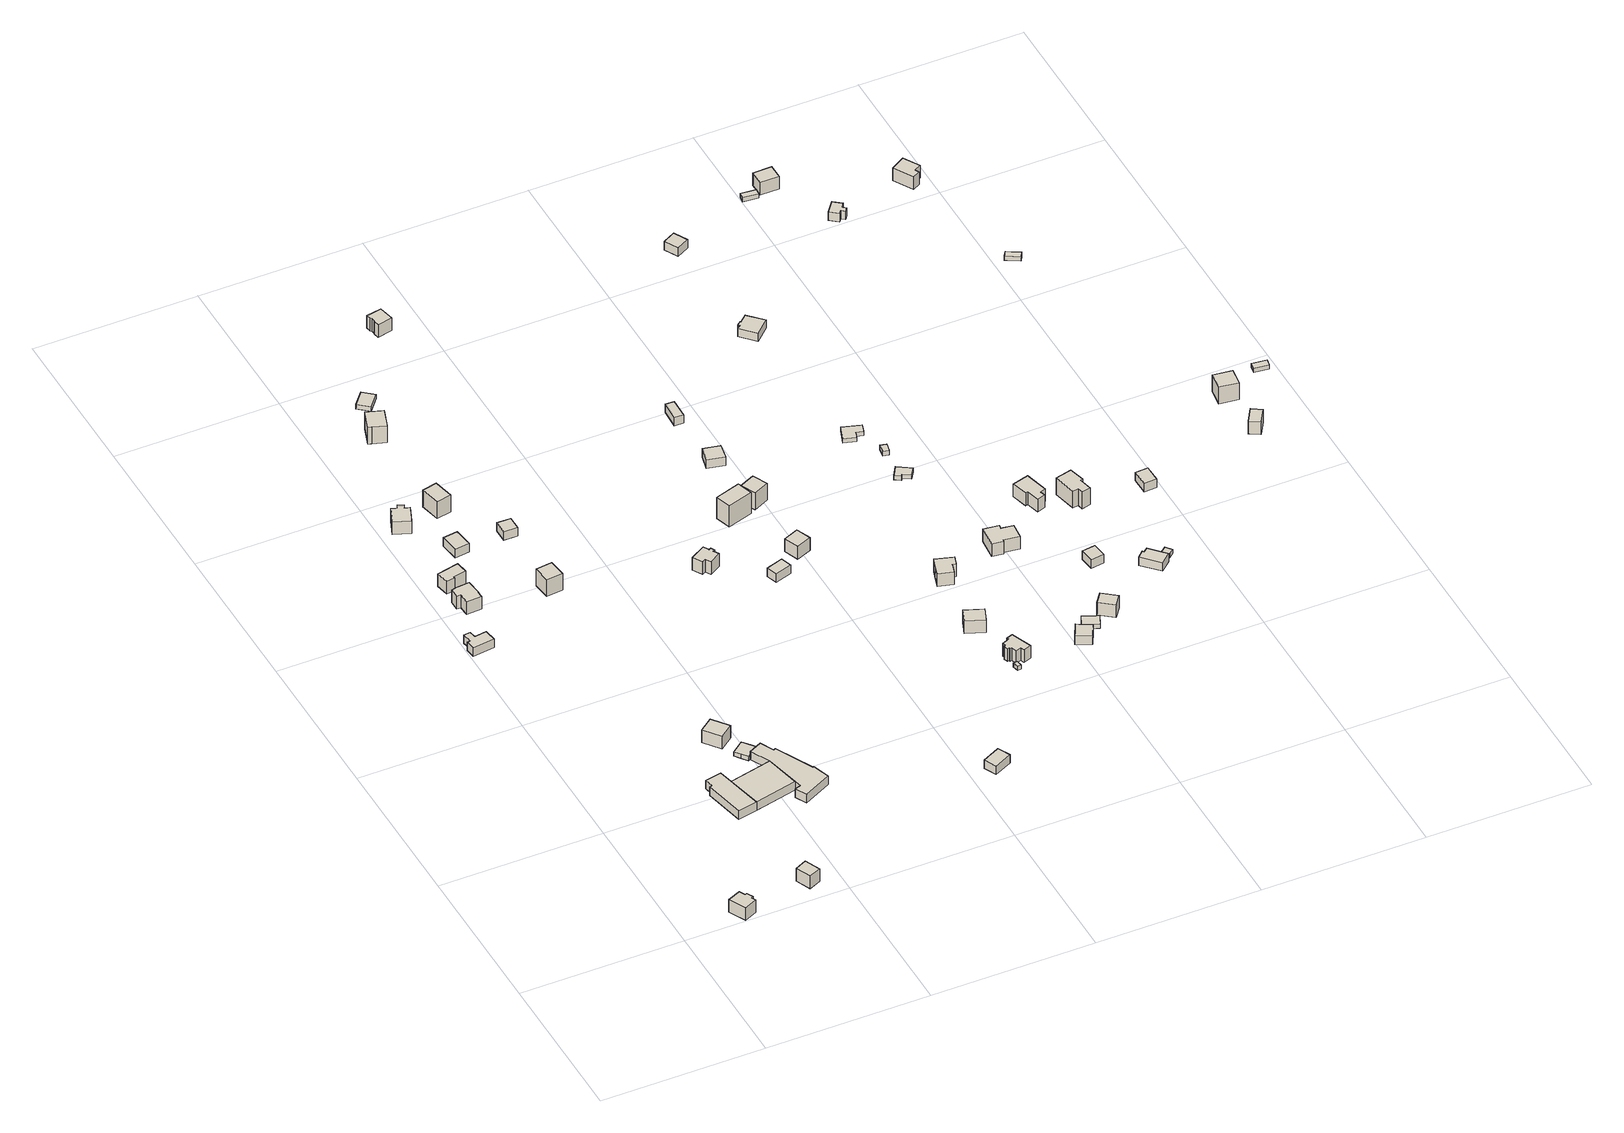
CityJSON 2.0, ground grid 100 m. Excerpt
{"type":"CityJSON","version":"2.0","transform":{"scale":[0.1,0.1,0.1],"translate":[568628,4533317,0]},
"CityObjects":{
"building1":{"type":"Building","geometry":[{"type":"MultiSurface","lod":"1","boundaries":[[[0,1,2,3,4,5,6,7]],[[0,7,8,9]],[[7,6,10,8]],[[6,5,11,10]],[[5,4,12,11]],[[4,3,13,12]],[[3,2,14,13]],[[2,1,15,14]],[[1,0,9,15]],[[9,8,10,11,12,13,14,15]]]}]},
"building2":{"type":"Building","geometry":[{"type":"MultiSurface","lod":"1","boundaries":[[[16,17,18,19]],[[16,19,20,21]],[[19,18,22,20]],[[18,17,23,22]],[[17,16,21,23]],[[21,20,22,23]]]}]},
"building3":{"type":"Building","geometry":[{"type":"MultiSurface","lod":"1","boundaries":[[[24,25,26,27,28,29,30,31]],[[24,31,32,33]],[[31,30,34,32]],[[30,29,35,34]],[[29,28,36,35]],[[28,27,37,36]],[[27,26,38,37]],[[26,25,39,38]],[[25,24,33,39]],[[33,32,34,35,36,37,38,39]]]}]},
"building4":{"type":"Building","geometry":[{"type":"MultiSurface","lod":"1","boundaries":[[[40,41,42,43,44,45,46]],[[40,46,47,48]],[[46,45,49,47]],[[45,44,50,49]],[[44,43,51,50]],[[43,42,52,51]],[[42,41,53,52]],[[41,40,48,53]],[[48,47,49,50,51,52,53]]]}]},
"building5":{"type":"Building","geometry":[{"type":"MultiSurface","lod":"1","boundaries":[[[54,55,56,57,58,59,60,61,62]],[[54,62,63,64]],[[62,61,65,63]],[[61,60,66,65]],[[60,59,67,66]],[[59,58,68,67]],[[58,57,69,68]],[[57,56,70,69]],[[56,55,71,70]],[[55,54,64,71]],[[64,63,65,66,67,68,69,70,71]]]}]},
"building6":{"type":"Building","geometry":[{"type":"MultiSurface","lod":"1","boundaries":[[[72,73,74,75,76,77]],[[72,77,78,79]],[[77,76,80,78]],[[76,75,81,80]],[[75,74,82,81]],[[74,73,83,82]],[[73,72,79,83]],[[79,78,80,81,82,83]]]}]},
"building7":{"type":"Building","geometry":[{"type":"MultiSurface","lod":"1","boundaries":[[[84,85,41,40]],[[84,40,48,86]],[[40,41,53,48]],[[41,85,87,53]],[[85,84,86,87]],[[86,48,53,87]]]}]},
"building8":{"type":"Building","geometry":[{"type":"MultiSurface","lod":"1","boundaries":[[[88,89,90,91,92,93,94,95]],[[88,95,96,97]],[[95,94,98,96]],[[94,93,99,98]],[[93,92,100,99]],[[92,91,101,100]],[[91,90,102,101]],[[90,89,103,102]],[[89,88,97,103]],[[97,96,98,99,100,101,102,103]]]}]},
"building9":{"type":"Building","geometry":[{"type":"MultiSurface","lod":"1","boundaries":[[[104,105,106,107]],[[104,107,108,109]],[[107,106,110,108]],[[106,105,111,110]],[[105,104,109,111]],[[109,108,110,111]]]}]},
"building10":{"type":"Building","geometry":[{"type":"MultiSurface","lod":"1","boundaries":[[[112,113,114,115,116,117]],[[112,117,118,119]],[[117,116,120,118]],[[116,115,121,120]],[[115,114,122,121]],[[114,113,123,122]],[[113,112,119,123]],[[119,118,120,121,122,123]]]}]},
"building11":{"type":"Building","geometry":[{"type":"MultiSurface","lod":"1","boundaries":[[[124,125,126,127]],[[124,127,128,129]],[[127,126,130,128]],[[126,125,131,130]],[[125,124,129,131]],[[129,128,130,131]]]}]},
"building12":{"type":"Building","geometry":[{"type":"MultiSurface","lod":"1","boundaries":[[[132,133,134,135,136,137,138,85,84,139,140,141]],[[132,141,142,143]],[[141,140,144,142]],[[140,139,145,144]],[[139,84,86,145]],[[84,85,87,86]],[[85,138,146,87]],[[138,137,147,146]],[[137,136,148,147]],[[136,135,149,148]],[[135,134,150,149]],[[134,133,151,150]],[[133,132,143,151]],[[143,142,144,145,86,87,146,147,148,149,150,151]]]}]},
"building13":{"type":"Building","geometry":[{"type":"MultiSurface","lod":"1","boundaries":[[[152,153,154,155]],[[152,155,156,157]],[[155,154,158,156]],[[154,153,159,158]],[[153,152,157,159]],[[157,156,158,159]]]}]},
"building14":{"type":"Building","geometry":[{"type":"MultiSurface","lod":"1","boundaries":[[[160,161,162,163]],[[160,163,164,165]],[[163,162,166,164]],[[162,161,167,166]],[[161,160,165,167]],[[165,164,166,167]]]}]},
"building15":{"type":"Building","geometry":[{"type":"MultiSurface","lod":"1","boundaries":[[[168,169,170,171]],[[168,171,172,173]],[[171,170,174,172]],[[170,169,175,174]],[[169,168,173,175]],[[173,172,174,175]]]}]},
"building16":{"type":"Building","geometry":[{"type":"MultiSurface","lod":"1","boundaries":[[[176,177,178,179,180]],[[176,180,181,182]],[[180,179,183,181]],[[179,178,184,183]],[[178,177,185,184]],[[177,176,182,185]],[[182,181,183,184,185]]]}]},
"building17":{"type":"Building","geometry":[{"type":"MultiSurface","lod":"1","boundaries":[[[186,187,188,189]],[[186,189,190,191]],[[189,188,192,190]],[[188,187,193,192]],[[187,186,191,193]],[[191,190,192,193]]]}]},
"building18":{"type":"Building","geometry":[{"type":"MultiSurface","lod":"1","boundaries":[[[194,195,196,197,198,199,200,201,202,203]],[[194,203,204,205]],[[203,202,206,204]],[[202,201,207,206]],[[201,200,208,207]],[[200,199,209,208]],[[199,198,210,209]],[[198,197,211,210]],[[197,196,212,211]],[[196,195,213,212]],[[195,194,205,213]],[[205,204,206,207,208,209,210,211,212,213]]]}]},
"building19":{"type":"Building","geometry":[{"type":"MultiSurface","lod":"1","boundaries":[[[214,215,216,217,218]],[[214,218,219,220]],[[218,217,221,219]],[[217,216,222,221]],[[216,215,223,222]],[[215,214,220,223]],[[220,219,221,222,223]]]}]},
"building20":{"type":"Building","geometry":[{"type":"MultiSurface","lod":"1","boundaries":[[[224,225,226,227,228,229,230,231]],[[224,231,232,233]],[[231,230,234,232]],[[230,229,235,234]],[[229,228,236,235]],[[228,227,237,236]],[[227,226,238,237]],[[226,225,239,238]],[[225,224,233,239]],[[233,232,234,235,236,237,238,239]]]}]},
"building21":{"type":"Building","geometry":[{"type":"MultiSurface","lod":"1","boundaries":[[[240,241,242,243]],[[240,243,244,245]],[[243,242,246,244]],[[242,241,247,246]],[[241,240,245,247]],[[245,244,246,247]]]}]},
"building22":{"type":"Building","geometry":[{"type":"MultiSurface","lod":"1","boundaries":[[[248,249,250,251]],[[248,251,252,253]],[[251,250,254,252]],[[250,249,255,254]],[[249,248,253,255]],[[253,252,254,255]]]}]},
"building23":{"type":"Building","geometry":[{"type":"MultiSurface","lod":"1","boundaries":[[[256,257,258,259]],[[256,259,260,261]],[[259,258,262,260]],[[258,257,263,262]],[[257,256,261,263]],[[261,260,262,263]]]}]},
"building24":{"type":"Building","geometry":[{"type":"MultiSurface","lod":"1","boundaries":[[[264,265,266,267]],[[264,267,268,269]],[[267,266,270,268]],[[266,265,271,270]],[[265,264,269,271]],[[269,268,270,271]]]}]},
"building25":{"type":"Building","geometry":[{"type":"MultiSurface","lod":"1","boundaries":[[[272,273,274,275]],[[272,275,276,277]],[[275,274,278,276]],[[274,273,279,278]],[[273,272,277,279]],[[277,276,278,279]]]}]},
"building26":{"type":"Building","geometry":[{"type":"MultiSurface","lod":"1","boundaries":[[[280,281,282,283]],[[280,283,284,285]],[[283,282,286,284]],[[282,281,287,286]],[[281,280,285,287]],[[285,284,286,287]]]}]},
"building27":{"type":"Building","geometry":[{"type":"MultiSurface","lod":"1","boundaries":[[[288,289,290,291]],[[288,291,292,293]],[[291,290,294,292]],[[290,289,295,294]],[[289,288,293,295]],[[293,292,294,295]]]}]},
"building28":{"type":"Building","geometry":[{"type":"MultiSurface","lod":"1","boundaries":[[[296,297,298,299]],[[296,299,300,301]],[[299,298,302,300]],[[298,297,303,302]],[[297,296,301,303]],[[301,300,302,303]]]}]},
"building29":{"type":"Building","geometry":[{"type":"MultiSurface","lod":"1","boundaries":[[[304,305,306,307,308,309,310,311,312,313,314,315,316,317,318,319]],[[304,319,320,321]],[[319,318,322,320]],[[318,317,323,322]],[[317,316,324,323]],[[316,315,325,324]],[[315,314,326,325]],[[314,313,327,326]],[[313,312,328,327]],[[312,311,329,328]],[[311,310,330,329]],[[310,309,331,330]],[[309,308,332,331]],[[308,307,333,332]],[[307,306,334,333]],[[306,305,335,334]],[[305,304,321,335]],[[321,320,322,323,324,325,326,327,328,329,330,331,332,333,334,335]]]}]},
"building30":{"type":"Building","geometry":[{"type":"MultiSurface","lod":"1","boundaries":[[[336,337,338,339,340,341,342]],[[336,342,343,344]],[[342,341,345,343]],[[341,340,346,345]],[[340,339,347,346]],[[339,338,348,347]],[[338,337,349,348]],[[337,336,344,349]],[[344,343,345,346,347,348,349]]]}]},
"building31":{"type":"Building","geometry":[{"type":"MultiSurface","lod":"1","boundaries":[[[350,351,352,353]],[[350,353,354,355]],[[353,352,356,354]],[[352,351,357,356]],[[351,350,355,357]],[[355,354,356,357]]]}]},
"building32":{"type":"Building","geometry":[{"type":"MultiSurface","lod":"1","boundaries":[[[358,359,360,361]],[[358,361,362,363]],[[361,360,364,362]],[[360,359,365,364]],[[359,358,363,365]],[[363,362,364,365]]]}]},
"building33":{"type":"Building","geometry":[{"type":"MultiSurface","lod":"1","boundaries":[[[366,367,368,369,370,371,372,373]],[[366,373,374,375]],[[373,372,376,374]],[[372,371,377,376]],[[371,370,378,377]],[[370,369,379,378]],[[369,368,380,379]],[[368,367,381,380]],[[367,366,375,381]],[[375,374,376,377,378,379,380,381]]]}]},
"building34":{"type":"Building","geometry":[{"type":"MultiSurface","lod":"1","boundaries":[[[382,383,384,385,386,387]],[[382,387,388,389]],[[387,386,390,388]],[[386,385,391,390]],[[385,384,392,391]],[[384,383,393,392]],[[383,382,389,393]],[[389,388,390,391,392,393]]]}]},
"building35":{"type":"Building","geometry":[{"type":"MultiSurface","lod":"1","boundaries":[[[394,395,396,397,398,399]],[[394,399,400,401]],[[399,398,402,400]],[[398,397,403,402]],[[397,396,404,403]],[[396,395,405,404]],[[395,394,401,405]],[[401,400,402,403,404,405]]]}]},
"building36":{"type":"Building","geometry":[{"type":"MultiSurface","lod":"1","boundaries":[[[406,407,408,409]],[[406,409,410,411]],[[409,408,412,410]],[[408,407,413,412]],[[407,406,411,413]],[[411,410,412,413]]]}]},
"building37":{"type":"Building","geometry":[{"type":"MultiSurface","lod":"1","boundaries":[[[414,415,416,417]],[[414,417,418,419]],[[417,416,420,418]],[[416,415,421,420]],[[415,414,419,421]],[[419,418,420,421]]]}]},
"building38":{"type":"Building","geometry":[{"type":"MultiSurface","lod":"1","boundaries":[[[422,423,424,425,426,427,428,429]],[[422,429,430,431]],[[429,428,432,430]],[[428,427,433,432]],[[427,426,434,433]],[[426,425,435,434]],[[425,424,436,435]],[[424,423,437,436]],[[423,422,431,437]],[[431,430,432,433,434,435,436,437]]]}]},
"building39":{"type":"Building","geometry":[{"type":"MultiSurface","lod":"1","boundaries":[[[438,439,440,441]],[[438,441,442,443]],[[441,440,444,442]],[[440,439,445,444]],[[439,438,443,445]],[[443,442,444,445]]]}]},
"building40":{"type":"Building","geometry":[{"type":"MultiSurface","lod":"1","boundaries":[[[446,447,448,449,450,451,452,453]],[[446,453,454,455]],[[453,452,456,454]],[[452,451,457,456]],[[451,450,458,457]],[[450,449,459,458]],[[449,448,460,459]],[[448,447,461,460]],[[447,446,455,461]],[[455,454,456,457,458,459,460,461]]]}]},
"building41":{"type":"Building","geometry":[{"type":"MultiSurface","lod":"1","boundaries":[[[462,463,464,465]],[[462,465,466,467]],[[465,464,468,466]],[[464,463,469,468]],[[463,462,467,469]],[[467,466,468,469]]]}]},
"building42":{"type":"Building","geometry":[{"type":"MultiSurface","lod":"1","boundaries":[[[470,471,472,473,474,475]],[[470,475,476,477]],[[475,474,478,476]],[[474,473,479,478]],[[473,472,480,479]],[[472,471,481,480]],[[471,470,477,481]],[[477,476,478,479,480,481]]]}]},
"building43":{"type":"Building","geometry":[{"type":"MultiSurface","lod":"1","boundaries":[[[482,483,484,485,486,487,488,489]],[[482,489,490,491]],[[489,488,492,490]],[[488,487,493,492]],[[487,486,494,493]],[[486,485,495,494]],[[485,484,496,495]],[[484,483,497,496]],[[483,482,491,497]],[[491,490,492,493,494,495,496,497]]]}]},
"building44":{"type":"Building","geometry":[{"type":"MultiSurface","lod":"1","boundaries":[[[498,499,500,501,502,503]],[[498,503,504,505]],[[503,502,506,504]],[[502,501,507,506]],[[501,500,508,507]],[[500,499,509,508]],[[499,498,505,509]],[[505,504,506,507,508,509]]]}]},
"building45":{"type":"Building","geometry":[{"type":"MultiSurface","lod":"1","boundaries":[[[510,511,512,513]],[[510,513,514,515]],[[513,512,516,514]],[[512,511,517,516]],[[511,510,515,517]],[[515,514,516,517]]]}]},
"building46":{"type":"Building","geometry":[{"type":"MultiSurface","lod":"1","boundaries":[[[518,519,520,521]],[[518,521,522,523]],[[521,520,524,522]],[[520,519,525,524]],[[519,518,523,525]],[[523,522,524,525]]]}]},
"building47":{"type":"Building","geometry":[{"type":"MultiSurface","lod":"1","boundaries":[[[526,527,528,529]],[[526,529,530,531]],[[529,528,532,530]],[[528,527,533,532]],[[527,526,531,533]],[[531,530,532,533]]]}]},
"building48":{"type":"Building","geometry":[{"type":"MultiSurface","lod":"1","boundaries":[[[534,535,536,537,538,539,540,541]],[[534,541,542,543]],[[541,540,544,542]],[[540,539,545,544]],[[539,538,546,545]],[[538,537,547,546]],[[537,536,548,547]],[[536,535,549,548]],[[535,534,543,549]],[[543,542,544,545,546,547,548,549]]]}]},
"building49":{"type":"Building","geometry":[{"type":"MultiSurface","lod":"1","boundaries":[[[550,551,552,553]],[[550,553,554,555]],[[553,552,556,554]],[[552,551,557,556]],[[551,550,555,557]],[[555,554,556,557]]]}]},
"building50":{"type":"Building","geometry":[{"type":"MultiSurface","lod":"1","boundaries":[[[558,559,560,561]],[[558,561,562,563]],[[561,560,564,562]],[[560,559,565,564]],[[559,558,563,565]],[[563,562,564,565]]]}]},
"building51":{"type":"Building","geometry":[{"type":"MultiSurface","lod":"1","boundaries":[[[566,567,568,569,570,571]],[[566,571,572,573]],[[571,570,574,572]],[[570,569,575,574]],[[569,568,576,575]],[[568,567,577,576]],[[567,566,573,577]],[[573,572,574,575,576,577]]]}]},
"building52":{"type":"Building","geometry":[{"type":"MultiSurface","lod":"1","boundaries":[[[578,579,580,581]],[[578,581,582,583]],[[581,580,584,582]],[[580,579,585,584]],[[579,578,583,585]],[[583,582,584,585]]]}]},
"building53":{"type":"Building","geometry":[{"type":"MultiSurface","lod":"1","boundaries":[[[586,587,588,589]],[[586,589,590,591]],[[589,588,592,590]],[[588,587,593,592]],[[587,586,591,593]],[[591,590,592,593]]]}]}
},
"vertices":[
[322,108,0],[403,143,0],[420,108,0],[432,112,0],[453,71,0],[440,66,0],[454,42,0],[375,5,0],[375,5,90],[322,108,90],[454,42,90],[440,66,90],[453,71,90],[432,112,90],[420,108,90],[403,143,90],
[805,89,0],[765,181,0],[838,215,0],[878,122,0],[878,122,90],[805,89,90],[838,215,90],[765,181,90],
[18,2637,0],[10,2697,0],[30,2700,0],[20,2760,0],[60,2764,0],[68,2722,0],[141,2732,0],[153,2656,0],[153,2656,60],[18,2637,60],[141,2732,60],[68,2722,60],[60,2764,60],[20,2760,60],[30,2700,60],[10,2697,60],
[784,1022,0],[832,805,0],[712,781,0],[659,1029,0],[675,1035,0],[664,1090,0],[764,1110,0],[764,1110,60],[784,1022,60],[664,1090,60],[675,1035,60],[659,1029,60],[712,781,60],[832,805,60],
[110,3033,0],[111,3094,0],[144,3103,0],[224,3110,0],[234,3012,0],[230,3012,0],[233,2974,0],[140,2967,0],[137,3033,0],[137,3033,90],[110,3033,90],[140,2967,90],[233,2974,90],[230,3012,90],[234,3012,90],[224,3110,90],[144,3103,90],[111,3094,90],
[119,3169,0],[103,3249,0],[236,3277,0],[249,3203,0],[168,3187,0],[170,3179,0],[170,3179,90],[119,3169,90],[168,3187,90],[249,3203,90],[236,3277,90],[103,3249,90],
[1048,1083,0],[1095,866,0],[1048,1083,60],[1095,866,60],
[71,3746,0],[113,3853,0],[148,3839,0],[158,3861,0],[191,3845,0],[182,3824,0],[212,3813,0],[169,3707,0],[169,3707,90],[71,3746,90],[212,3813,90],[182,3824,90],[191,3845,90],[158,3861,90],[148,3839,90],[113,3853,90],
[972,1410,0],[890,1347,0],[814,1446,0],[896,1507,0],[896,1507,90],[972,1410,90],[814,1446,90],[890,1347,90],
[922,1268,0],[994,1325,0],[1028,1282,0],[1051,1252,0],[976,1196,0],[948,1233,0],[948,1233,30],[922,1268,30],[976,1196,30],[1051,1252,30],[1028,1282,30],[994,1325,30],
[277,3538,0],[367,3550,0],[384,3433,0],[292,3419,0],[292,3419,60],[277,3538,60],[384,3433,60],[367,3550,60],
[1122,1163,0],[1236,931,0],[1242,934,0],[1278,828,0],[1104,741,0],[1068,811,0],[1107,824,0],[989,1200,0],[1067,1238,0],[1109,1155,0],[1109,1155,60],[1122,1163,60],[1067,1238,60],[989,1200,60],[1107,824,60],[1068,811,60],[1104,741,60],[1278,828,60],[1242,934,60],[1236,931,60],
[348,3758,0],[323,3881,0],[413,3901,0],[441,3776,0],[441,3776,120],[348,3758,120],[413,3901,120],[323,3881,120],
[584,3018,0],[684,3030,0],[697,2922,0],[597,2910,0],[597,2910,120],[584,3018,120],[697,2922,120],[684,3030,120],
[594,3437,0],[594,3522,0],[678,3522,0],[678,3436,0],[678,3436,60],[594,3437,60],[678,3522,60],[594,3522,60],
[327,4606,0],[427,4572,0],[386,4448,0],[305,4477,0],[286,4483,0],[286,4483,120],[327,4606,120],[305,4477,120],[386,4448,120],[427,4572,120],
[493,4805,0],[422,4721,0],[357,4776,0],[428,4860,0],[428,4860,30],[493,4805,30],[357,4776,30],[422,4721,30],
[1528,2787,0],[1540,2765,0],[1530,2759,0],[1550,2725,0],[1479,2684,0],[1460,2715,0],[1439,2703,0],[1403,2762,0],[1496,2816,0],[1517,2780,0],[1517,2780,90],[1528,2787,90],[1496,2816,90],[1403,2762,90],[1439,2703,90],[1460,2715,90],[1479,2684,90],[1550,2725,90],[1530,2759,90],[1540,2765,90],
[2243,553,0],[2133,499,0],[2098,575,0],[2146,599,0],[2207,629,0],[2207,629,60],[2243,553,60],[2146,599,60],[2098,575,60],[2133,499,60],
[708,5355,0],[801,5373,0],[821,5279,0],[728,5259,0],[721,5293,0],[725,5298,0],[720,5321,0],[714,5325,0],[714,5325,90],[708,5355,90],[720,5321,90],[725,5298,90],[721,5293,90],[728,5259,90],[821,5279,90],[801,5373,90],
[1850,2569,0],[1872,2501,0],[1768,2467,0],[1745,2534,0],[1745,2534,60],[1850,2569,60],[1768,2467,60],[1872,2501,60],
[1900,3045,0],[1743,2996,0],[1713,3092,0],[1869,3141,0],[1869,3141,150],[1900,3045,150],[1713,3092,150],[1743,2996,150],
[2051,2628,0],[1958,2590,0],[1923,2681,0],[2016,2719,0],[2016,2719,90],[2051,2628,90],[1923,2681,90],[1958,2590,90],
[1890,3153,0],[1985,3197,0],[2027,3107,0],[1932,3063,0],[1932,3063,120],[1890,3153,120],[2027,3107,120],[1985,3197,120],
[1971,3565,0],[1953,3466,0],[1847,3491,0],[1868,3587,0],[1868,3587,60],[1971,3565,60],[1847,3491,60],[1953,3466,60],
[2637,1268,0],[2644,1230,0],[2621,1227,0],[2613,1265,0],[2613,1265,30],[2637,1268,30],[2621,1227,30],[2644,1230,30],
[1905,4007,0],[1902,3884,0],[1848,3886,0],[1853,4008,0],[1853,4008,60],[1905,4007,60],[1848,3886,60],[1902,3884,60],
[2607,1589,0],[2495,1634,0],[2530,1721,0],[2642,1676,0],[2642,1676,90],[2607,1589,90],[2530,1721,90],[2495,1634,90],
[2642,1404,0],[2680,1418,0],[2730,1290,0],[2681,1273,0],[2672,1298,0],[2641,1286,0],[2629,1318,0],[2619,1316,0],[2616,1323,0],[2606,1320,0],[2597,1345,0],[2601,1346,0],[2599,1352,0],[2608,1354,0],[2602,1375,0],[2646,1392,0],[2646,1392,90],[2642,1404,90],[2602,1375,90],[2608,1354,90],[2599,1352,90],[2601,1346,90],[2597,1345,90],[2606,1320,90],[2616,1323,90],[2619,1316,90],[2629,1318,90],[2641,1286,90],[2672,1298,90],[2681,1273,90],[2730,1290,90],[2680,1418,90],
[2538,2053,0],[2559,2116,0],[2577,2172,0],[2685,2138,0],[2668,2081,0],[2646,2087,0],[2628,2026,0],[2628,2026,90],[2538,2053,90],[2646,2087,90],[2668,2081,90],[2685,2138,90],[2577,2172,90],[2559,2116,90],
[3042,1377,0],[3128,1332,0],[3082,1244,0],[2996,1287,0],[2996,1287,60],[3042,1377,60],[3082,1244,60],[3128,1332,60],
[3208,1414,0],[3179,1348,0],[3088,1389,0],[3117,1454,0],[3117,1454,30],[3208,1414,30],[3088,1389,30],[3179,1348,30],
[3080,2134,0],[2985,2149,0],[2983,2137,0],[2913,2146,0],[2926,2280,0],[3019,2268,0],[3017,2243,0],[3090,2233,0],[3090,2233,90],[3080,2134,90],[3017,2243,90],[3019,2268,90],[2926,2280,90],[2913,2146,90],[2983,2137,90],[2985,2149,90],
[2755,2934,0],[2720,2956,0],[2760,3020,0],[2842,2968,0],[2810,2917,0],[2762,2946,0],[2762,2946,30],[2755,2934,30],[2810,2917,30],[2842,2968,30],[2760,3020,30],[2720,2956,30],
[2605,3355,0],[2640,3448,0],[2752,3412,0],[2735,3361,0],[2693,3372,0],[2679,3332,0],[2679,3332,30],[2605,3355,30],[2693,3372,30],[2735,3361,30],[2752,3412,30],[2640,3448,30],
[3262,1520,0],[3347,1454,0],[3297,1389,0],[3212,1455,0],[3212,1455,90],[3262,1520,90],[3297,1389,90],[3347,1454,90],
[2753,3162,0],[2762,3218,0],[2802,3210,0],[2790,3154,0],[2790,3154,30],[2753,3162,30],[2802,3210,30],[2762,3218,30],
[2656,4398,0],[2566,4317,0],[2485,4403,0],[2507,4419,0],[2499,4429,0],[2522,4450,0],[2526,4446,0],[2569,4484,0],[2569,4484,60],[2656,4398,60],[2526,4446,60],[2522,4450,60],[2499,4429,60],[2507,4419,60],[2485,4403,60],[2566,4317,60],
[3355,1819,0],[3345,1909,0],[3428,1920,0],[3438,1830,0],[3438,1830,60],[3355,1819,60],[3428,1920,60],[3345,1909,60],
[3239,2544,0],[3340,2572,0],[3378,2430,0],[3344,2418,0],[3354,2386,0],[3302,2371,0],[3280,2450,0],[3266,2446,0],[3266,2446,90],[3239,2544,90],[3280,2450,90],[3302,2371,90],[3354,2386,90],[3344,2418,90],[3378,2430,90],[3340,2572,90],
[2567,5188,0],[2490,5148,0],[2445,5230,0],[2523,5272,0],[2523,5272,60],[2567,5188,60],[2445,5230,60],[2490,5148,60],
[3695,1626,0],[3598,1726,0],[3636,1763,0],[3646,1754,0],[3670,1775,0],[3757,1683,0],[3757,1683,60],[3695,1626,60],[3670,1775,60],[3646,1754,60],[3636,1763,60],[3598,1726,60],
[3489,2315,0],[3456,2456,0],[3557,2480,0],[3582,2383,0],[3568,2379,0],[3585,2300,0],[3531,2287,0],[3523,2322,0],[3523,2322,120],[3489,2315,120],[3531,2287,120],[3585,2300,120],[3568,2379,120],[3582,2383,120],[3557,2480,120],[3456,2456,120],
[3744,1744,0],[3778,1771,0],[3808,1734,0],[3776,1709,0],[3774,1707,0],[3751,1734,0],[3751,1734,30],[3744,1744,30],[3774,1707,30],[3776,1709,30],[3808,1734,30],[3778,1771,30],
[3896,2265,0],[3894,2371,0],[3972,2375,0],[3973,2268,0],[3973,2268,60],[3896,2265,60],[3972,2375,60],[3894,2371,60],
[3011,5441,0],[3102,5431,0],[3098,5393,0],[3006,5403,0],[3006,5403,30],[3011,5441,30],[3098,5393,30],[3102,5431,30],
[3231,5412,0],[3117,5410,0],[3116,5501,0],[3230,5503,0],[3230,5503,90],[3231,5412,90],[3116,5501,90],[3117,5410,90],
[3461,5046,0],[3444,5022,0],[3420,5039,0],[3404,5020,0],[3356,5059,0],[3409,5128,0],[3460,5089,0],[3441,5063,0],[3441,5063,60],[3461,5046,60],[3460,5089,60],[3409,5128,60],[3356,5059,60],[3404,5020,60],[3420,5039,60],[3444,5022,60],
[4167,4326,0],[4145,4291,0],[4067,4338,0],[4088,4372,0],[4088,4372,30],[4167,4326,30],[4067,4338,30],[4145,4291,30],
[4617,2452,0],[4673,2542,0],[4734,2505,0],[4678,2415,0],[4678,2415,90],[4617,2452,90],[4734,2505,90],[4673,2542,90],
[3885,5084,0],[3815,5203,0],[3901,5254,0],[3960,5157,0],[3918,5132,0],[3931,5111,0],[3931,5111,90],[3885,5084,90],[3918,5132,90],[3960,5157,90],[3901,5254,90],[3815,5203,90],
[4714,2839,0],[4699,2730,0],[4584,2746,0],[4597,2855,0],[4597,2855,120],[4714,2839,120],[4584,2746,120],[4699,2730,120],
[4966,2931,0],[4959,2887,0],[4869,2899,0],[4877,2942,0],[4877,2942,30],[4966,2931,30],[4869,2899,30],[4959,2887,30]
]}
